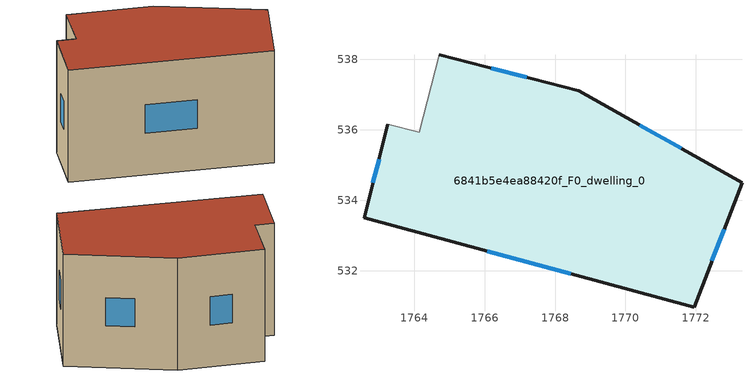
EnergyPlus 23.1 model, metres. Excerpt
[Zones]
6841b5e4ea88420f_F0_dwelling_0
 floor ground (EU_floor_Construction): 1773.31,534.5 1771.95,530.96 1762.58,533.5 1763.26,536.16 1764.15,535.92 1764.71,538.12 1768.68,537.11 z0
 wall outside (EU_wall_Construction): 1763.26,536.16 1762.58,533.5 1771.95,530.96 1773.31,534.5 1768.68,537.11 1764.71,538.12 z0:6
 wall adiabatic (EU_wall_Construction): 1764.71,538.12 1764.15,535.92 1763.26,536.16 z0:6
 window (EU_Window_Construction): 1771.58,535.47 1770.41,536.13 / 1772.46,532.28 1772.8,533.18 / 1766.08,532.56 1768.45,531.91 / 1763,535.17 1762.83,534.49 / 1767.2,537.49 1766.19,537.74 z2.24:3.76
 roof outside (EU_roof_Construction): 1771.95,530.96 1773.31,534.5 1768.68,537.11 1764.71,538.12 1764.15,535.92 1763.26,536.16 1762.58,533.5 z6
[Building]
EU S2 Campaign: North Axis=0; Terrain=City; Solar Distribution=FullExterior
[Site:Location]
Bologna: Latitude=44.5; Longitude=11.25; Time Zone=1; Elevation=37
[SizingPeriod:WeatherFileDays]
AnnualSizingPeriod: Begin Month=1; Begin Day of Month=1; End Month=12; End Day of Month=31; Day of Week for Start Day=Monday; Use Weather File Daylight Saving Period=No; Use Weather File Rain and Snow Indicators=No
[MATERIAL]
EU_InternalMass_Material: Roughness=MediumRough; Thickness=0.1; Conductivity=1; Density=1800; Specific Heat=900; Thermal Absorptance=0.9; Solar Absorptance=0.7; Visible Absorptance=0.7
[MATERIAL:NOMASS] Roughness=MediumRough; Thermal Absorptance=0.9; Solar Absorptance=0.7; Visible Absorptance=0.7
Name | Thermal Resistance
EU_wall_NoMass | 0.791139
EU_roof_NoMass | 0.657895
EU_floor_NoMass | 0.595238
[WINDOWMATERIAL:SIMPLEGLAZINGSYSTEM]
EU_Window_SimpleGlazing: UFactor=4; Solar Heat Gain Coefficient=0.85; Visible Transmittance=0.85
[CONSTRUCTION]
EU_wall_Construction: EU_wall_NoMass
EU_roof_Construction: EU_roof_NoMass
EU_floor_Construction: EU_floor_NoMass
EU_InternalMass_Construction: EU_InternalMass_Material
EU_Window_Construction: EU_Window_SimpleGlazing
[ZONE]
6841b5e4ea88420f_F0_dwelling_0: Type=1; Multiplier=1; Ceiling Height=autocalculate; Volume=270.149; Floor Area=autocalculate; Part of Total Floor Area=Yes
[INTERNALMASS]
6841b5e4ea88420f_F0_dwelling_0_EU_InternalMass: Construction=EU_InternalMass_Construction; Zone or ZoneList=6841b5e4ea88420f_F0_dwelling_0; Surface Area=45.0248
[OTHEREQUIPMENT]
EU_Step8_InternalGain_6841b5e4ea88420f_F0_dwelling_0_f000: Fuel Type=Electricity; Zone or ZoneList or Space or SpaceList=6841b5e4ea88420f_F0_dwelling_0; Schedule=EU_Step8_GainSchedule_6841b5e4ea88420f_F0_dwelling_0_f000; Design Level Calculation Method=Watts/Area; Power per Zone Floor Area=1; Fraction Latent=0; Fraction Radiant=0; Fraction Lost=0; Carbon Dioxide Generation Rate=0; EndUse Subcategory=EU_Step8_InternalGains
[ZONEVENTILATION:DESIGNFLOWRATE]
EU_ConstantAir_6841b5e4ea88420f_F0_dwelling_0: Zone or ZoneList or Space or SpaceList=6841b5e4ea88420f_F0_dwelling_0; Schedule=EU_AlwaysOn; Design Flow Rate Calculation Method=AirChanges/Hour; Air Changes per Hour=0.64; Ventilation Type=Natural; Fan Pressure Rise=0; Fan Total Efficiency=1; Constant Term Coefficient=1; Temperature Term Coefficient=0; Velocity Term Coefficient=0; Velocity Squared Term Coefficient=0; Minimum Indoor Temperature=-100; Maximum Indoor Temperature=100; Delta Temperature=-100; Minimum Outdoor Temperature=-100; Maximum Outdoor Temperature=100; Maximum Wind Speed=40
[HVACTEMPLATE:THERMOSTAT]
EU_HeatOnly_6841b5e4ea88420f_F0_dwelling_0: Constant Heating Setpoint=20; Constant Cooling Setpoint=50
[HVACTEMPLATE:ZONE:IDEALLOADSAIRSYSTEM]
6841b5e4ea88420f_F0_dwelling_0: Template Thermostat=EU_HeatOnly_6841b5e4ea88420f_F0_dwelling_0; System Availability Schedule=EU_AlwaysOn; Maximum Heating Supply Air Temperature=50; Minimum Cooling Supply Air Temperature=13; Maximum Heating Supply Air Humidity Ratio=0.0156; Minimum Cooling Supply Air Humidity Ratio=0.0077; Heating Limit=NoLimit; Cooling Limit=NoLimit; Heating Availability Schedule=EU_AlwaysOn; Cooling Availability Schedule=EU_CoolingOff; Dehumidification Control Type=ConstantSensibleHeatRatio; Cooling Sensible Heat Ratio=0.7; Dehumidification Setpoint=60; Humidification Control Type=None; Humidification Setpoint=30; Outdoor Air Method=None; Outdoor Air Flow Rate per Person=0.00944; Outdoor Air Flow Rate per Zone Floor Area=0; Outdoor Air Flow Rate per Zone=0; Demand Controlled Ventilation Type=None; Outdoor Air Economizer Type=NoEconomizer; Heat Recovery Type=None; Sensible Heat Recovery Effectiveness=0.7; Latent Heat Recovery Effectiveness=0.65
[SIZING:ZONE]
6841b5e4ea88420f_F0_dwelling_0: Zone Cooling Design Supply Air Temperature Input Method=SupplyAirTemperature; Zone Cooling Design Supply Air Temperature=13; Zone Heating Design Supply Air Temperature Input Method=SupplyAirTemperature; Zone Heating Design Supply Air Temperature=50; Zone Cooling Design Supply Air Humidity Ratio=0.008; Zone Heating Design Supply Air Humidity Ratio=0.008; Cooling Design Air Flow Method=DesignDay; Cooling Design Air Flow Rate=0; Cooling Minimum Air Flow per Zone Floor Area=0.000762; Cooling Minimum Air Flow=0; Cooling Minimum Air Flow Fraction=0.2; Heating Design Air Flow Method=DesignDay; Heating Design Air Flow Rate=0; Heating Maximum Air Flow per Zone Floor Area=0.002032; Heating Maximum Air Flow=0.141576; Heating Maximum Air Flow Fraction=0.3; Account for Dedicated Outdoor Air System=No; Dedicated Outdoor Air System Control Strategy=NeutralSupplyAir; Dedicated Outdoor Air Low Setpoint Temperature for Design=autosize; Dedicated Outdoor Air High Setpoint Temperature for Design=autosize; Zone Load Sizing Method=Sensible Load Only No Latent Load; Zone Latent Cooling Design Supply Air Humidity Ratio Input Method=HumidityRatioDifference; Zone Cooling Design Supply Air Humidity Ratio Difference=0.005; Zone Latent Heating Design Supply Air Humidity Ratio Input Method=HumidityRatioDifference; Zone Humidification Design Supply Air Humidity Ratio Difference=0.005
[SCHEDULE:CONSTANT]
Name | Hourly Value
EU_AlwaysOn | 1
EU_CoolingOff | 0
[SCHEDULE:FILE]
EU_Step8_GainSchedule_6841b5e4ea88420f_F0_dwelling_0_f000: File=../../schedules/6841b5e4ea88420f/6841b5e4ea88420f_F0_dwelling_0_f000_gain.csv; Column Number=1; Rows to Skip at Top=0; Number of Hours of Data=8760; Column Separator=Comma; Interpolate to Timestep=No; Minutes per Item=60; Adjust Schedule for Daylight Savings=Yes
